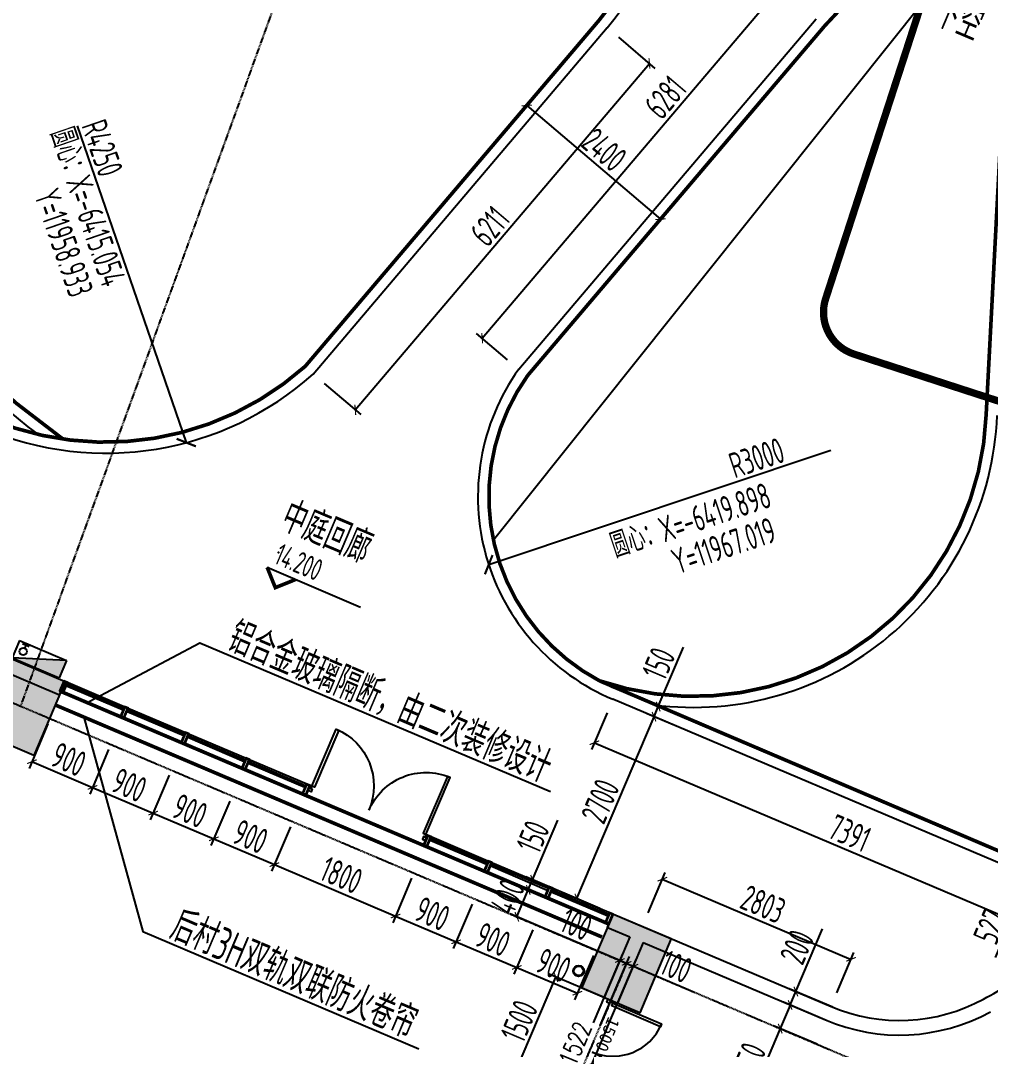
# Model space of a CAD drawing. Extents: x -3523 to 12007717, y -6694179 to 21431.
# Drawn here: x 11957767 to 11971026, y -6427453 to -6413391 of the extents above; entities that cross this region are included whole.
import ezdxf
from ezdxf.enums import TextEntityAlignment as Align
from ezdxf.xclip import XClip

# ---------------------------------------------------------------- set-up
doc = ezdxf.new("R2010")
doc.units = 0
doc.header["$LTSCALE"] = 10
doc.header["$MEASUREMENT"] = 0
doc.header["$XCLIPFRAME"] = 0
for name, pattern in [('A3-RG-axis-100$0$CENTER', [2, 1.25, -0.25, 0.25, -0.25]), ('A3-RI-4F$0$DASH', [0.35, 0.25, -0.1]), ('A3-RI-4F$0$DASHED2', [0.375, 0.25, -0.125]), ('A3-SYMB-4F-100$0$$AUDIT_BAD_LTYPE2', [0]), ('DASHED2', [0.375, 0.25, -0.125])]:
    doc.linetypes.add(name, pattern=pattern)
for name, color, linetype in [('A-CLOD', 200, 'Continuous'), ('A3-RB-4F-100$0$A-DIMS-100', 1, 'Continuous'), ('A3-RG-axis-100$0$A-GRID', 1, 'A3-RG-axis-100$0$CENTER'), ('A3-RI-4F$0$A-DETAILS', 11, 'Continuous'), ('A3-RI-4F$0$A-DOOR', 32, 'Continuous'), ('A3-RI-4F$0$A-DOOR-ROLL', 2, 'A3-RI-4F$0$DASHED2'), ('A3-RI-4F$0$A-FLOR', 2, 'Continuous'), ('A3-RI-4F$0$A-FLOR-CURT', 55, 'Continuous'), ('A3-RI-4F$0$A-GLAZ', 140, 'Continuous'), ('A3-RI-4F$0$A-STRS-HRAL', 80, 'Continuous'), ('A3-RI-4F$0$A-SYMB-VOID', 35, 'Continuous'), ('A3-RI-4F$0$A-WALL', 7, 'Continuous'), ('A3-RM-4F$0$$AUDIT_BAD_LAYER1', 7, 'Continuous'), ('A3-RM-4F$0$0P-1', 191, 'Continuous'), ('A3-RM-4F$0$0P-FE-FH-V', 141, 'Continuous'), ('A3-RM-4F$0$0P-FE-HY', 141, 'Continuous'), ('A3-RS-1F$0$A-HATH-GRAY', 8, 'Continuous'), ('A3-RS-1F$0$A-WALL', 7, 'Continuous'), ('A3-SYMB-4F-100$0$$AUDIT_BAD_LAYER1', 7, 'Continuous'), ('A3-SYMB-4F-100$0$A-SYMB', 4, 'Continuous'), ('A3-SYMB-4F-100$0$A-SYMB-AREA', 4, 'Continuous'), ('A3-SYMB-4F-100$0$A-SYMB-DOOR', 3, 'Continuous'), ('A3-SYMB-4F-100$0$A-SYMB-DOOR1', 3, 'Continuous'), ('A3-SYMB-4F-100$0$A-SYMB-DOOR2', 3, 'Continuous'), ('A3-SYMB-4F-100$0$A-SYMB-DOOR3', 3, 'Continuous'), ('A3-SYMB-4F-100$0$A-SYMB-NAME', 4, 'Continuous'), ('A3-SYMB-4F-100$0$A-SYMB-NAME-E', 4, 'Continuous')]:
    doc.layers.add(name, color=color, linetype=linetype)
doc.layers.add('A3-RI-4F$0$临时层', color=140, linetype='Continuous', plot=False)
doc.styles.add('A3-RB-4F-100$0$XD2008', font='xd-hzs.shx', dxfattribs={"width": 0.7, "bigfont": 'xd-hztxt.shx'})
doc.styles.add('A3-RI-4F$0$Standard', font='')
doc.styles.add('A3-SYMB-4F-100$0$ECADI', font='hzs.shx', dxfattribs={"width": 0.7, "bigfont": 'hztxt.shx'})
doc.styles.add('A3-SYMB-4F-100$0$ECADI-TXT', font='simplex.shx', dxfattribs={"bigfont": 'hztxt.shx'})
doc.styles.add('A3-SYMB-4F-100$0$XD2008', font='hzs.shx', dxfattribs={"width": 0.7, "bigfont": 'hztxt.shx'})
doc.styles.get('A3-RI-4F$0$Standard').set_extended_font_data('SimSun')
doc.dimstyles.new('A3-RB-4F-100$0$XD100$0', dxfattribs={"dimscale": 100, "dimtxt": 3.5, "dimasz": 1, "dimexe": 1, "dimexo": 2, "dimgap": 0.5, "dimtad": 1, "dimdec": 0, "dimdsep": 46, "dimtxsty": 'A3-RB-4F-100$0$XD2008', "dimblk1": 'A3-RB-4F-100$0$_ARCHTICK', "dimblk2": 'A3-RB-4F-100$0$_ARCHTICK', "dimsah": 1, "dimcen": 2.5, "dimclrt": 4, "dimaunit": 1, "dimadec": 0, "dimazin": 0, "dimtfac": 1, "dimtdec": 0, "dimtix": 1, "dimtmove": 0, "dimatfit": 3, "dimfxl": 0, "dimtolj": 1, "dimtzin": 0, "dimarcsym": 0})

# ---------------------------------------------------------------- blocks, each defined once
blk = doc.blocks.new('A3-RI-4F$0$J-双扇门-1500')
for points in [[(25, 80), (25, 805), (65, 805), (65, 80)], [(1475, 80), (1475, 805), (1435, 805), (1435, 80)], [(0, 80), (25, 80), (25, 40), (45, 40), (45, 0), (0, 0)], [(1500, 80), (1475, 80), (1475, 40), (1455, 40), (1455, 0), (1500, 0)]]:
    blk.add_lwpolyline(points, close=True)
for centre, start, end in [((25, 80), 0, 90), ((1475, 80), 90, 180)]:
    blk.add_arc(centre, 725, start, end)
at = {"layer": 'Defpoints', "style": 'A3-RI-4F$0$Standard'}
blk.add_text('1500', height=175, rotation=360, dxfattribs=at).set_placement((210, 94))
blk = doc.blocks.new('A3-RI-4F$0$BLM1740')
at = {"layer": 'A3-RI-4F$0$A-GLAZ'}
for points in [[(-1240, -123), (-910, 655), (-874, 640), (-1205, -138)], [(317, -784), (647, -6), (612, 9), (281, -769)], [(-1263, -114), (-1240, -123), (-1255, -159), (-1238, -166), (-1253, -202), (-1293, -185)], [(339, -794), (317, -784), (302, -820), (284, -812), (269, -848), (309, -865)]]:
    blk.add_lwpolyline(points, close=True, dxfattribs=at)
for centre, start, end in [((-1240, -123), 337, 67), ((317, -784), 67, 157)]:
    blk.add_arc(centre, 846, start, end, dxfattribs=at)
blk = doc.blocks.new('A3-RI-4F$0$GEDUAN900')
at = {"layer": 'A3-RI-4F$0$A-DETAILS'}
for points in [[(-442, 188), (-383, 326), (-328, 302), (-387, 164)], [(-429, 193), (-378, 313), (-341, 297), (-392, 177)], [(387, -164), (445, -26), (500, -49), (442, -188)], [(400, -159), (451, -39), (487, -55), (437, -174)]]:
    blk.add_lwpolyline(points, close=True, dxfattribs=at)
at = {"layer": 'A3-RI-4F$0$A-GLAZ'}
for p, q in [((473, -38), (-356, 314)), ((414, -176), (-414, 176)), ((426, -72), (-348, 256)), ((435, -49), (-338, 279))]:
    blk.add_line(p, q, dxfattribs=at)
blk = doc.blocks.new('A3-RI-4F')
at = {"layer": 'A3-RI-4F$0$A-DOOR-ROLL', "linetype": 'A3-RI-4F$0$DASH', "const_width": 50}
for points in [[(11958319, -6422561), (11965812, -6425741)], [(11958241, -6422745), (11965716, -6425917)]]:
    blk.add_lwpolyline(points, dxfattribs=at)
at = {"layer": 'A3-RI-4F$0$A-FLOR', "linetype": 'A3-RI-4F$0$DASH', "const_width": 50}
for points in [[(11968758, -6413466, -0.216553), (11974751, -6410646), (11975052, -6408978), (11976779, -6409540), (11976814, -6409345, -0.16088), (11978533, -6405953, 0.089363), (11981166, -6401870), (11983808, -6393739), (11978174, -6391908)], [(11972792, -6425445), (11965681, -6422415, -0.453186), (11964699, -6418243), (11968758, -6413466)]]:
    blk.add_lwpolyline(points, format="xyb", dxfattribs=at)
at = {"layer": 'A3-RI-4F$0$A-FLOR-CURT', "color": 10, "linetype": 'A3-RI-4F$0$DASH', "const_width": 50}
blk.add_lwpolyline([(11943829, -6407969, 0.598393), (11944179, -6413245), (11957331, -6418828, 0.289874), (11961658, -6418117), (11965672, -6413391, 0.520192), (11964533, -6408925), (11951691, -6404753, 0.227491), (11948257, -6405204)], format="xyb", close=True, dxfattribs=at)
at = {"layer": 'A3-RI-4F$0$A-FLOR-CURT', "color": 170, "linetype": 'A3-RI-4F$0$DASH', "const_width": 50}
for points in [[(11964533, -6408925, -0.000868), (11964490, -6408911), (11954959, -6405815, 0.63707), (11952486, -6408466), (11954985, -6414650, 0.159126), (11958348, -6419112)], [(11965681, -6422415, 0.501593), (11970967, -6418784), (11971341, -6411636, 0.022324), (11971343, -6411457, 0.022324)]]:
    blk.add_lwpolyline(points, format="xyb", dxfattribs=at)
at = {"layer": 'A3-RI-4F$0$A-GLAZ'}
blk.add_line((11958300, -6422607), (11958378, -6422423), dxfattribs=at)
at = {"layer": 'A3-RI-4F$0$A-STRS-HRAL'}
for p, q in [((11970967, -6418784), (11971351, -6411453)), ((11961658, -6418117), (11965672, -6413391)), ((11964577, -6418156), (11968644, -6413369)), ((11964692, -6418253), (11968758, -6413466)), ((11961766, -6418222), (11965787, -6413488)), ((11965889, -6422515), (11972792, -6425445)), ((11972668, -6425555), (11965864, -6422667))]:
    blk.add_line(p, q, dxfattribs=at)
for centre, radius, start, end in [((11963500, -6411546), 3000, 319.6537, 62.8155), ((11974855, -6418645), 8000, 90.7438, 139.6546), ((11963499, -6411731), 9150, 198.9235, 233.0811), ((11963499, -6411731), 9000, 198.9235, 235.0884), ((11958933, -6415054), 4100, 247, 311.6621), ((11958933, -6415054), 4250, 247, 311.8046), ((11967019, -6419898), 3000, 144.4883, 247.3522), ((11967019, -6419898), 2850, 144.4883, 247.3522), ((11966970, -6418628), 4000, 251.2126, 357.7647), ((11966970, -6418628), 4150, 262.4541, 357.7647)]:
    blk.add_arc(centre, radius, start, end, dxfattribs=at)
at = {"layer": 'A3-RI-4F$0$A-SYMB-VOID'}
blk.add_lwpolyline([(11964231, -6420490), (11970608, -6412500), (11974666, -6410647)], dxfattribs=at)
at = {"layer": 'A3-RI-4F$0$A-WALL'}
for p, q in [((11949302, -6418570), (11958378, -6422423)), ((11949223, -6418754), (11958300, -6422607)), ((11958300, -6422607), (11958378, -6422423)), ((11965793, -6425787), (11965871, -6425603)), ((11965793, -6425787), (11965871, -6425603)), ((11965871, -6425603), (11968847, -6426866)), ((11965793, -6425787), (11966096, -6425916)), ((11966096, -6425916), (11965745, -6426745)), ((11966280, -6425994), (11965929, -6426823)), ((11966280, -6425994), (11968769, -6427051)), ((11965745, -6426745), (11965929, -6426823))]:
    blk.add_line(p, q, dxfattribs=at)
for centre, radius, start, end in [((11966372, -6418374), 9550, 298.5105, 301.0706), ((11969785, -6424657), 2400, 247, 298.5105), ((11969785, -6424657), 2600, 247, 298.5105)]:
    blk.add_arc(centre, radius, start, end, dxfattribs=at)
at = {"layer": 'A3-RI-4F$0$临时层'}
blk.add_circle((11965396, -6426380), 75, dxfattribs=at)
blk.add_circle((11965396, -6426380), 75, dxfattribs=at)
at = {"layer": 'A3-RI-4F$0$A-DOOR', "rotation": 247.0000000043475}
blk.add_blockref('A3-RI-4F$0$J-双扇门-1500', (11965800, -6426768), dxfattribs=at)
at = {"layer": 'A3-RI-4F$0$A-GLAZ', "xscale": -1, "rotation": 313.9999952390744}
for name, p in [('A3-RI-4F$0$GEDUAN900', (11958743, -6422740)), ('A3-RI-4F$0$GEDUAN900', (11959571, -6423092)), ('A3-RI-4F$0$BLM1740', (11962535, -6423537)), ('A3-RI-4F$0$GEDUAN900', (11960400, -6423444)), ('A3-RI-4F$0$GEDUAN900', (11961228, -6423795)), ('A3-RI-4F$0$GEDUAN900', (11963713, -6424850)), ('A3-RI-4F$0$GEDUAN900', (11964542, -6425202)), ('A3-RI-4F$0$GEDUAN900', (11965370, -6425554))]:
    blk.add_blockref(name, p, dxfattribs=at)
blk = doc.blocks.new('A3-RG-axis-100')
at = {"layer": 'A3-RG-axis-100$0$A-GRID'}
for p, q in [((11907163.4, -6401280.8), (11992184.7, -6437370.3)), ((11964138.4, -6405169.6), (11957767.1, -6422760.8)), ((11966051.6, -6426277.4), (11939543.3, -6488727.1))]:
    blk.add_line(p, q, dxfattribs=at)
blk = doc.blocks.new('A3-SYMB-4F-100$0$ECADI-TAG-ROOM')
at = {"layer": 'A3-SYMB-4F-100$0$A-SYMB-AREA', "style": 'A3-SYMB-4F-100$0$ECADI', "width": 0.7}
blk.add_attdef('340M2', text='', height=2.5, dxfattribs=at).set_placement((7.17, -1.75), align=Align.MIDDLE_LEFT)
at = {"layer": 'A3-SYMB-4F-100$0$A-SYMB-NAME', "style": 'A3-SYMB-4F-100$0$ECADI', "width": 0.7}
blk.add_attdef('CHINESENAME', (-5.13, 0.09), '', height=4.5, dxfattribs=at)
at = {"layer": 'A3-SYMB-4F-100$0$A-SYMB-NAME-E', "style": 'A3-SYMB-4F-100$0$ECADI', "width": 0.7}
for tag, p in [('ENGLISHHIGH', (-5.13, 8.04)), ('ENGLISHLOW', (-5.13, 4.84))]:
    blk.add_attdef(tag, p, '', height=2.5, dxfattribs=at)
blk = doc.blocks.new('A3-SYMB-4F-100$0$ECADI-TAG-HGHT（国标）')
at = {"color": 1, "const_width": 0.5}
blk.add_lwpolyline([(-2.12, 2.12), (0, 0), (2.12, 2.12)], dxfattribs=at)
at = {"color": 1}
blk.add_point((-1.48, 4.6), dxfattribs=at)
at = {"layer": 'A3-SYMB-4F-100$0$$AUDIT_BAD_LAYER1', "color": 1, "linetype": 'A3-SYMB-4F-100$0$$AUDIT_BAD_LTYPE2'}
blk.add_line((-2.12, 2.12), (11.77, 2.12), dxfattribs=at)
at = {"style": 'A3-SYMB-4F-100$0$XD2008', "width": 0.7}
blk.add_attdef('FL', text='', height=3, dxfattribs=at).set_placement((-2.69, 2.97), align=Align.RIGHT)
for tag, p in [('F.F.L.', (2.28, 2.97)), ('T.O.S.', (2.28, -1.1))]:
    blk.add_attdef(tag, p, '', height=3, dxfattribs=at)
blk = doc.blocks.new('A3-SYMB-4F-100$0$ECADI-TAG-DOOR')
at = {"layer": 'A3-SYMB-4F-100$0$A-SYMB-DOOR', "style": 'A3-SYMB-4F-100$0$ECADI-TXT', "width": 0.7}
for tag, p in [('门窗主编号1', (-6.41, 7.26)), ('门窗主编号2', (2.08, 7.26))]:
    blk.add_attdef(tag, p, '', height=2.5, dxfattribs=at)
at = {"layer": 'A3-SYMB-4F-100$0$A-SYMB-DOOR', "style": 'A3-SYMB-4F-100$0$ECADI-TXT', "width": 0.7, "flags": 1}
for tag, p in [('洞口尺寸(宽X高)', (-6.42, 1.62)), ('备注', (-6.39, -1.21))]:
    blk.add_attdef(tag, p, '', height=2.5, dxfattribs=at)
at = {"layer": 'A3-SYMB-4F-100$0$A-SYMB-DOOR1', "style": 'A3-SYMB-4F-100$0$ECADI-TXT', "width": 0.7}
blk.add_attdef('门窗辅编号1', (-6.41, 4.41), '', height=2.5, dxfattribs=at)
at = {"layer": 'A3-SYMB-4F-100$0$A-SYMB-DOOR2', "style": 'A3-SYMB-4F-100$0$ECADI-TXT', "width": 0.7}
blk.add_attdef('门窗辅编号2', (-2.86, 4.41), '', height=2.5, dxfattribs=at)
at = {"layer": 'A3-SYMB-4F-100$0$A-SYMB-DOOR3', "style": 'A3-SYMB-4F-100$0$ECADI-TXT', "width": 0.7}
blk.add_attdef('门窗辅编号3', (2.32, 4.41), '', height=2.5, dxfattribs=at)
blk = doc.blocks.new('A3-SYMB-4F-100')
at = {"layer": 'A3-SYMB-4F-100$0$A-SYMB'}
for points in [[(11958706, -6422698), (11960219, -6421895), (11965011, -6423929)], [(11958630, -6422910), (11959437, -6425841), (11963211, -6427443)]]:
    blk.add_lwpolyline(points, dxfattribs=at)
ref = blk.add_blockref('A3-SYMB-4F-100$0$ECADI-TAG-ROOM', (11970693, -6413653), dxfattribs=dict(at, xscale=99.99999999989046, yscale=100.0000000001164, rotation=337))
ref.add_attrib('CHINESENAME', '下空', (11970224, -6413445), dxfattribs={"height": 450, "rotation": 337, "style": 'A3-SYMB-4F-100$0$ECADI', "width": 0.7})
ref = blk.add_blockref('A3-SYMB-4F-100$0$ECADI-TAG-ROOM', (11962838, -6421010), dxfattribs=dict(at, xscale=-99.9999999998905, yscale=100.0000000001164, rotation=336.9999999996269))
ref.add_attrib('CHINESENAME', '中庭回廊', (11961288, -6420343), dxfattribs={"height": 450, "rotation": 337, "style": 'A3-SYMB-4F-100$0$ECADI', "width": 0.7})
ref = blk.add_blockref('A3-SYMB-4F-100$0$ECADI-TAG-HGHT（国标）', (11961250, -6421142), dxfattribs=dict(at, xscale=100, yscale=100, rotation=337))
ref.add_attrib('F.F.L.', '14.200', (11961216, -6420805), dxfattribs={"layer": '0', "height": 300, "rotation": 337, "style": 'A3-SYMB-4F-100$0$XD2008', "width": 0.7})
ref = blk.add_blockref('A3-SYMB-4F-100$0$ECADI-TAG-ROOM', (11961027, -6422196), dxfattribs=dict(at, xscale=99.99999999989046, yscale=100.0000000001164, rotation=337))
ref.add_attrib('CHINESENAME', '铝合金玻璃隔断，由二次装修设计', (11960559, -6421988), dxfattribs={"height": 450, "rotation": 337, "style": 'A3-SYMB-4F-100$0$ECADI', "width": 0.7})
ref = blk.add_blockref('A3-SYMB-4F-100$0$ECADI-TAG-ROOM', (11960245, -6426142), dxfattribs=dict(at, xscale=99.99999999989046, yscale=100.0000000001164, rotation=337))
ref.add_attrib('CHINESENAME', '后村3H双轨双联防火卷帘', (11959777, -6425934), dxfattribs={"height": 450, "rotation": 337, "style": 'A3-SYMB-4F-100$0$ECADI', "width": 0.7})
at = {"layer": 'A3-SYMB-4F-100$0$A-SYMB-DOOR'}
ref = blk.add_blockref('A3-SYMB-4F-100$0$ECADI-TAG-DOOR', (11966070, -6427856, -333), dxfattribs=dict(at, xscale=99.99999999997293, yscale=100.0000000000001, zscale=100, rotation=67.54448746135905))
ref.add_attrib('门窗主编号1', 'M', dxfattribs={"height": 250, "rotation": 67.5445, "style": 'A3-SYMB-4F-100$0$ECADI-TXT', "width": 0.7}).set_placement((11965309, -6427791, -333), align=Align.RIGHT)
ref.add_attrib('门窗主编号2', '1522', (11965350, -6427701), dxfattribs={"height": 250, "rotation": 67.5445, "style": 'A3-SYMB-4F-100$0$ECADI-TXT', "width": 0.7})
blk = doc.blocks.new('*U3226')
at = {"layer": 'A3-RM-4F$0$$AUDIT_BAD_LAYER1', "extrusion": (0, 0, -1)}
blk.add_hatch(color=256, dxfattribs=at).paths.add_polyline_path([(-260, 700), (0, 0), (0, 700)])
for p, q in [((260, 700), (0, 700)), ((0, 0), (0, 700)), ((260, 700), (0, 0)), ((260, 0), (260, 700)), ((231, 156, 0), (231, 56, 0)), ((260, 0), (0, 0)), ((231, 106, 0), (191, 106, 0))]:
    blk.add_line(p, q, dxfattribs=at)
blk.add_circle((-141, 106, 0), 50, dxfattribs=at)
blk = doc.blocks.new('A3-RM-4F$0$DFA')
at = {"layer": 'A3-RM-4F$0$0P-FE-FH-V'}
for radius in [75, 65]:
    blk.add_circle((0, 0), radius, dxfattribs=at)
blk = doc.blocks.new('A3-RM-4F')
at = {"layer": 'A3-RM-4F$0$0P-1'}
blk.add_blockref('A3-RM-4F$0$DFA', (11965396, -6426380), dxfattribs=at)
at = {"layer": 'A3-RM-4F$0$0P-FE-HY', "xscale": -0.9999999999999886, "rotation": 246.9999999998606}
blk.add_blockref('*U3226', (11957650, -6422102), dxfattribs=at)
blk = doc.blocks.new('A3-RB-4F-100$0$_ARCHTICK')
at = {"color": 0, "linetype": 'ByBlock', "const_width": 0.15}
blk.add_lwpolyline([(-0.5, -0.5), (0.5, 0.5)], dxfattribs=at)
blk = doc.blocks.new('*D2800')
at = {"layer": 'A3-RB-4F-100$0$A-DIMS-100', "color": 0, "lineweight": -2}
for p, q in [((11964302, -6415004), (11964751, -6414476)), ((11964686, -6414552), (11966515, -6416106)), ((11966131, -6416558), (11966580, -6416030))]:
    blk.add_line(p, q, dxfattribs=at)
at = {"layer": 'Defpoints', "color": 0}
for p in [(11964173, -6415157), (11966515, -6416106), (11966002, -6416711)]:
    blk.add_point(p, dxfattribs=at)
at = {"layer": 'A3-RB-4F-100$0$A-DIMS-100', "color": 0, "lineweight": -2, "xscale": 100, "yscale": 100, "zscale": 100}
for p, rotation in [((11964686, -6414552), 139.6536543399026), ((11966515, -6416106), 319.6536543399026)]:
    blk.add_blockref('A3-RB-4F-100$0$_ARCHTICK', p, dxfattribs=dict(at, rotation=rotation))
at = {"layer": 'A3-RB-4F-100$0$A-DIMS-100', "color": 4, "insert": (11965747, -6415157), "char_height": 350, "attachment_point": 5, "rotation": 319.6537, "style": 'A3-RB-4F-100$0$XD2008'}
blk.add_mtext('\\A1;2400', dxfattribs=at)
blk = doc.blocks.new('*D3058')
at = {"layer": 'A3-RB-4F-100$0$A-DIMS-100', "color": 0, "lineweight": -2}
for p, q in [((11965793, -6427142), (11965540, -6427738)), ((11965579, -6427646), (11969722, -6429404)), ((11969936, -6428900), (11969683, -6429496))]:
    blk.add_line(p, q, dxfattribs=at)
at = {"layer": 'Defpoints', "color": 0}
for p in [(11965872, -6426958), (11970014, -6428716), (11969722, -6429404)]:
    blk.add_point(p, dxfattribs=at)
at = {"layer": 'A3-RB-4F-100$0$A-DIMS-100', "color": 0, "lineweight": -2, "xscale": 100, "yscale": 100, "zscale": 100}
for p, rotation in [((11965579, -6427646), 156.9999999998601), ((11969722, -6429404), 336.9999999998601)]:
    blk.add_blockref('A3-RB-4F-100$0$_ARCHTICK', p, dxfattribs=dict(at, rotation=rotation))
at = {"layer": 'A3-RB-4F-100$0$A-DIMS-100', "color": 4, "insert": (11967738, -6428318), "char_height": 350, "attachment_point": 5, "rotation": 337, "style": 'A3-RB-4F-100$0$XD2008'}
blk.add_mtext('\\A1;4500', dxfattribs=at)
blk = doc.blocks.new('*D3059')
at = {"layer": 'A3-RB-4F-100$0$A-DIMS-100', "color": 0, "lineweight": -2}
for p, q in [((11965691, -6427128), (11966091, -6426185)), ((11965783, -6427167), (11966183, -6426224)), ((11966052, -6426277), (11966144, -6426316)), ((11966144, -6426316), (11966957, -6426662))]:
    blk.add_line(p, q, dxfattribs=at)
at = {"layer": 'Defpoints', "color": 0}
for p in [(11966144, -6426316), (11965612, -6427312), (11965704, -6427351)]:
    blk.add_point(p, dxfattribs=at)
at = {"layer": 'A3-RB-4F-100$0$A-DIMS-100', "color": 0, "lineweight": -2, "xscale": 100, "yscale": 100, "zscale": 100}
for p, rotation in [((11966052, -6426277), 156.9999999996671), ((11966144, -6426316), 336.9999999996671)]:
    blk.add_blockref('A3-RB-4F-100$0$_ARCHTICK', p, dxfattribs=dict(at, rotation=rotation))
at = {"layer": 'A3-RB-4F-100$0$A-DIMS-100', "color": 4, "insert": (11966730, -6426321), "char_height": 350, "attachment_point": 5, "rotation": 337, "style": 'A3-RB-4F-100$0$XD2008'}
blk.add_mtext('\\A1;100', dxfattribs=at)
blk = doc.blocks.new('*D3060')
at = {"layer": 'A3-RB-4F-100$0$A-DIMS-100', "color": 0, "lineweight": -2}
for p, q in [((11965960, -6426238), (11964962, -6425815)), ((11965598, -6427089), (11965999, -6426146)), ((11965691, -6427128), (11966091, -6426185)), ((11966052, -6426277), (11965960, -6426238)), ((11966052, -6426277), (11966144, -6426316))]:
    blk.add_line(p, q, dxfattribs=at)
at = {"layer": 'Defpoints', "color": 0}
for p in [(11966052, -6426277), (11965520, -6427273), (11965612, -6427312)]:
    blk.add_point(p, dxfattribs=at)
at = {"layer": 'A3-RB-4F-100$0$A-DIMS-100', "color": 0, "lineweight": -2, "xscale": 100, "yscale": 100, "zscale": 100}
for p, rotation in [((11965960, -6426238), 337.0000000001122), ((11966052, -6426277), 157.0000000001122)]:
    blk.add_blockref('A3-RB-4F-100$0$_ARCHTICK', p, dxfattribs=dict(at, rotation=rotation))
at = {"layer": 'A3-RB-4F-100$0$A-DIMS-100', "color": 4, "insert": (11965365, -6425741), "char_height": 350, "attachment_point": 5, "rotation": 337, "style": 'A3-RB-4F-100$0$XD2008'}
blk.add_mtext('\\A1;100', dxfattribs=at)
blk = doc.blocks.new('*D3065')
at = {"layer": 'A3-RB-4F-100$0$A-DIMS-100', "color": 0, "lineweight": -2}
for p, q in [((11964498, -6427845), (11965084, -6426464)), ((11965745, -6426745), (11964992, -6426425)), ((11965159, -6428125), (11964406, -6427806))]:
    blk.add_line(p, q, dxfattribs=at)
at = {"layer": 'Defpoints', "color": 0}
for p in [(11965084, -6426464), (11965929, -6426823), (11965343, -6428204)]:
    blk.add_point(p, dxfattribs=at)
at = {"layer": 'A3-RB-4F-100$0$A-DIMS-100', "color": 0, "lineweight": -2, "xscale": 100, "yscale": 100, "zscale": 100}
for p, rotation in [((11965084, -6426464), 67.00000000094406), ((11964498, -6427845), 247.0000000009441)]:
    blk.add_blockref('A3-RB-4F-100$0$_ARCHTICK', p, dxfattribs=dict(at, rotation=rotation))
at = {"layer": 'A3-RB-4F-100$0$A-DIMS-100', "color": 4, "insert": (11964584, -6427067), "char_height": 350, "attachment_point": 5, "rotation": 67, "style": 'A3-RB-4F-100$0$XD2008'}
blk.add_mtext('\\A1;1500', dxfattribs=at)
blk = doc.blocks.new('*D3125')
at = {"layer": 'A3-RB-4F-100$0$A-DIMS-100', "color": 0, "lineweight": -2}
for p, q in [((11965939, -6413618), (11966440, -6414044)), ((11962343, -6418712), (11966364, -6413979)), ((11961918, -6418351), (11962420, -6418777))]:
    blk.add_line(p, q, dxfattribs=at)
at = {"layer": 'Defpoints', "color": 0}
for p in [(11965787, -6413488), (11966364, -6413979), (11961766, -6418222)]:
    blk.add_point(p, dxfattribs=at)
at = {"layer": 'A3-RB-4F-100$0$A-DIMS-100', "color": 0, "lineweight": -2, "xscale": 100, "yscale": 100, "zscale": 100}
for p, rotation in [((11966364, -6413979), 49.6536543399135), ((11962343, -6418712), 229.6536543399135)]:
    blk.add_blockref('A3-RB-4F-100$0$_ARCHTICK', p, dxfattribs=dict(at, rotation=rotation))
at = {"layer": 'A3-RB-4F-100$0$A-DIMS-100', "color": 4, "insert": (11964182, -6416200), "char_height": 350, "attachment_point": 5, "rotation": 49.6537, "style": 'A3-RB-4F-100$0$XD2008'}
blk.add_mtext('\\A1;6211', dxfattribs=at)
blk = doc.blocks.new('*D3128')
at = {"layer": 'A3-RB-4F-100$0$A-DIMS-100', "color": 0, "lineweight": -2}
for p, q in [((11968491, -6413239), (11968068, -6412880)), ((11964078, -6417732), (11968145, -6412945)), ((11964425, -6418026), (11964002, -6417667))]:
    blk.add_line(p, q, dxfattribs=at)
at = {"layer": 'Defpoints', "color": 0}
for p in [(11968145, -6412945), (11968644, -6413369), (11964577, -6418156)]:
    blk.add_point(p, dxfattribs=at)
at = {"layer": 'A3-RB-4F-100$0$A-DIMS-100', "color": 0, "lineweight": -2, "xscale": 100, "yscale": 100, "zscale": 100}
for p, rotation in [((11968145, -6412945), 49.65365433990279), ((11964078, -6417732), 229.6536543399028)]:
    blk.add_blockref('A3-RB-4F-100$0$_ARCHTICK', p, dxfattribs=dict(at, rotation=rotation))
at = {"layer": 'A3-RB-4F-100$0$A-DIMS-100', "color": 4, "insert": (11966580, -6414439), "char_height": 350, "attachment_point": 5, "rotation": 49.6537, "style": 'A3-RB-4F-100$0$XD2008'}
blk.add_mtext('\\A1;6281', dxfattribs=at)
blk = doc.blocks.new('*D3129')
at = {"layer": 'A3-RB-4F-100$0$A-DIMS-100', "color": 0, "lineweight": -2}
for p, q in [((11965786, -6422851), (11965573, -6423353)), ((11965612, -6423261), (11972416, -6426149)), ((11972590, -6425739), (11972377, -6426241))]:
    blk.add_line(p, q, dxfattribs=at)
at = {"layer": 'Defpoints', "color": 0}
for p in [(11965864, -6422667), (11972668, -6425555), (11972416, -6426149)]:
    blk.add_point(p, dxfattribs=at)
at = {"layer": 'A3-RB-4F-100$0$A-DIMS-100', "color": 0, "lineweight": -2, "xscale": 100, "yscale": 100, "zscale": 100}
for p, rotation in [((11965612, -6423261), 156.9999955519021), ((11972416, -6426149), 336.9999955519021)]:
    blk.add_blockref('A3-RB-4F-100$0$_ARCHTICK', p, dxfattribs=dict(at, rotation=rotation))
at = {"layer": 'A3-RB-4F-100$0$A-DIMS-100', "color": 4, "insert": (11969102, -6424498), "char_height": 350, "attachment_point": 5, "rotation": 337, "style": 'A3-RB-4F-100$0$XD2008'}
blk.add_mtext('\\A1;7391', dxfattribs=at)
blk = doc.blocks.new('*D3134')
at = {"layer": 'A3-RB-4F-100$0$A-DIMS-100', "color": 0, "lineweight": -2}
for p, q in [((11964552, -6425641), (11964708, -6425273)), ((11965628, -6425663), (11964616, -6425234)), ((11965472, -6426031), (11964460, -6425602))]:
    blk.add_line(p, q, dxfattribs=at)
at = {"layer": 'Defpoints', "color": 0}
for p in [(11964708, -6425273), (11965812, -6425741), (11965656, -6426109)]:
    blk.add_point(p, dxfattribs=at)
at = {"layer": 'A3-RB-4F-100$0$A-DIMS-100', "color": 0, "lineweight": -2, "xscale": 100, "yscale": 100, "zscale": 100}
for p, rotation in [((11964708, -6425273), 67.00000035411789), ((11964552, -6425641), 247.0000003541179)]:
    blk.add_blockref('A3-RB-4F-100$0$_ARCHTICK', p, dxfattribs=dict(at, rotation=rotation))
at = {"layer": 'A3-RB-4F-100$0$A-DIMS-100', "color": 4, "insert": (11964423, -6425369), "char_height": 350, "attachment_point": 5, "rotation": 67, "style": 'A3-RB-4F-100$0$XD2008'}
blk.add_mtext('\\A1;400', dxfattribs=at)
blk = doc.blocks.new('*D3135')
at = {"layer": 'A3-RB-4F-100$0$A-DIMS-100', "color": 0, "lineweight": -2}
for p, q in [((11964767, -6425135), (11965112, -6424321)), ((11965687, -6425525), (11964675, -6425095)), ((11964708, -6425273), (11964767, -6425135)), ((11965628, -6425663), (11964616, -6425234))]:
    blk.add_line(p, q, dxfattribs=at)
at = {"layer": 'Defpoints', "color": 0}
for p in [(11964767, -6425135), (11965871, -6425603), (11965812, -6425741)]:
    blk.add_point(p, dxfattribs=at)
at = {"layer": 'A3-RB-4F-100$0$A-DIMS-100', "color": 0, "lineweight": -2, "xscale": 100, "yscale": 100, "zscale": 100}
for p, rotation in [((11964767, -6425135), 67.00000035378056), ((11964708, -6425273), 247.0000003537806)]:
    blk.add_blockref('A3-RB-4F-100$0$_ARCHTICK', p, dxfattribs=dict(at, rotation=rotation))
at = {"layer": 'A3-RB-4F-100$0$A-DIMS-100', "color": 4, "insert": (11964771, -6424548), "char_height": 350, "attachment_point": 5, "rotation": 67, "style": 'A3-RB-4F-100$0$XD2008'}
blk.add_mtext('\\A1;150', dxfattribs=at)
blk = doc.blocks.new('*D3136')
at = {"layer": 'A3-RB-4F-100$0$A-DIMS-100', "color": 0, "lineweight": -2}
for p, q in [((11966742, -6423040), (11966335, -6422867)), ((11965372, -6425391), (11966427, -6422906)), ((11965687, -6425525), (11965280, -6425352))]:
    blk.add_line(p, q, dxfattribs=at)
at = {"layer": 'Defpoints', "color": 0}
for p in [(11966427, -6422906), (11966926, -6423118), (11965871, -6425603)]:
    blk.add_point(p, dxfattribs=at)
at = {"layer": 'A3-RB-4F-100$0$A-DIMS-100', "color": 0, "lineweight": -2, "xscale": 100, "yscale": 100, "zscale": 100}
for p, rotation in [((11966427, -6422906), 67.00000035412859), ((11965372, -6425391), 247.0000003541286)]:
    blk.add_blockref('A3-RB-4F-100$0$_ARCHTICK', p, dxfattribs=dict(at, rotation=rotation))
at = {"layer": 'A3-RB-4F-100$0$A-DIMS-100', "color": 4, "insert": (11965692, -6424061), "char_height": 350, "attachment_point": 5, "rotation": 67, "style": 'A3-RB-4F-100$0$XD2008'}
blk.add_mtext('\\A1;2700', dxfattribs=at)
blk = doc.blocks.new('*D3137')
at = {"layer": 'A3-RB-4F-100$0$A-DIMS-100', "color": 0, "lineweight": -2}
for p, q in [((11966485, -6422768), (11966831, -6421955)), ((11966800, -6422902), (11966393, -6422729)), ((11966742, -6423040), (11966335, -6422867)), ((11966427, -6422906), (11966485, -6422768))]:
    blk.add_line(p, q, dxfattribs=at)
at = {"layer": 'Defpoints', "color": 0}
for p in [(11966485, -6422768), (11966984, -6422980), (11966926, -6423118)]:
    blk.add_point(p, dxfattribs=at)
at = {"layer": 'A3-RB-4F-100$0$A-DIMS-100', "color": 0, "lineweight": -2, "xscale": 100, "yscale": 100, "zscale": 100}
for p, rotation in [((11966485, -6422768), 67.0000003541512), ((11966427, -6422906), 247.0000003541512)]:
    blk.add_blockref('A3-RB-4F-100$0$_ARCHTICK', p, dxfattribs=dict(at, rotation=rotation))
at = {"layer": 'A3-RB-4F-100$0$A-DIMS-100', "color": 4, "insert": (11966490, -6422181), "char_height": 350, "attachment_point": 5, "rotation": 67, "style": 'A3-RB-4F-100$0$XD2008'}
blk.add_mtext('\\A1;150', dxfattribs=at)
blk = doc.blocks.new('*D3138')
at = {"layer": 'A3-RB-4F-100$0$A-DIMS-100', "color": 0, "lineweight": -2}
for p, q in [((11958142, -6423004), (11957884, -6423612)), ((11958970, -6423356), (11958712, -6423964)), ((11957923, -6423520), (11958751, -6423872))]:
    blk.add_line(p, q, dxfattribs=at)
at = {"layer": 'Defpoints', "color": 0}
for p in [(11958220, -6422820), (11959048, -6423172), (11958751, -6423872)]:
    blk.add_point(p, dxfattribs=at)
at = {"layer": 'A3-RB-4F-100$0$A-DIMS-100', "color": 0, "lineweight": -2, "xscale": 100, "yscale": 100, "zscale": 100}
for p, rotation in [((11957923, -6423520), 156.9999954659767), ((11958751, -6423872), 336.9999954659767)]:
    blk.add_blockref('A3-RB-4F-100$0$_ARCHTICK', p, dxfattribs=dict(at, rotation=rotation))
at = {"layer": 'A3-RB-4F-100$0$A-DIMS-100', "color": 4, "insert": (11958425, -6423489), "char_height": 350, "attachment_point": 5, "rotation": 337, "style": 'A3-RB-4F-100$0$XD2008'}
blk.add_mtext('\\A1;900', dxfattribs=at)
blk = doc.blocks.new('*D3139')
at = {"layer": 'A3-RB-4F-100$0$A-DIMS-100', "color": 0, "lineweight": -2}
for p, q in [((11958970, -6423356), (11958712, -6423964)), ((11959799, -6423707), (11959541, -6424315)), ((11958751, -6423872), (11959580, -6424223))]:
    blk.add_line(p, q, dxfattribs=at)
at = {"layer": 'Defpoints', "color": 0}
for p in [(11959048, -6423172), (11959877, -6423523), (11959580, -6424223)]:
    blk.add_point(p, dxfattribs=at)
at = {"layer": 'A3-RB-4F-100$0$A-DIMS-100', "color": 0, "lineweight": -2, "xscale": 100, "yscale": 100, "zscale": 100}
for p, rotation in [((11958751, -6423872), 156.9999954659767), ((11959580, -6424223), 336.9999954659767)]:
    blk.add_blockref('A3-RB-4F-100$0$_ARCHTICK', p, dxfattribs=dict(at, rotation=rotation))
at = {"layer": 'A3-RB-4F-100$0$A-DIMS-100', "color": 4, "insert": (11959253, -6423840), "char_height": 350, "attachment_point": 5, "rotation": 337, "style": 'A3-RB-4F-100$0$XD2008'}
blk.add_mtext('\\A1;900', dxfattribs=at)
blk = doc.blocks.new('*D3140')
at = {"layer": 'A3-RB-4F-100$0$A-DIMS-100', "color": 0, "lineweight": -2}
for p, q in [((11959799, -6423707), (11959541, -6424315)), ((11960627, -6424059), (11960369, -6424667)), ((11959580, -6424223), (11960408, -6424575))]:
    blk.add_line(p, q, dxfattribs=at)
at = {"layer": 'Defpoints', "color": 0}
for p in [(11959877, -6423523), (11960705, -6423875), (11960408, -6424575)]:
    blk.add_point(p, dxfattribs=at)
at = {"layer": 'A3-RB-4F-100$0$A-DIMS-100', "color": 0, "lineweight": -2, "xscale": 100, "yscale": 100, "zscale": 100}
for p, rotation in [((11959580, -6424223), 156.9999954659438), ((11960408, -6424575), 336.9999954659438)]:
    blk.add_blockref('A3-RB-4F-100$0$_ARCHTICK', p, dxfattribs=dict(at, rotation=rotation))
at = {"layer": 'A3-RB-4F-100$0$A-DIMS-100', "color": 4, "insert": (11960082, -6424192), "char_height": 350, "attachment_point": 5, "rotation": 337, "style": 'A3-RB-4F-100$0$XD2008'}
blk.add_mtext('\\A1;900', dxfattribs=at)
blk = doc.blocks.new('*D3141')
at = {"layer": 'A3-RB-4F-100$0$A-DIMS-100', "color": 0, "lineweight": -2}
for p, q in [((11960627, -6424059), (11960369, -6424667)), ((11961456, -6424411), (11961198, -6425019)), ((11960408, -6424575), (11961237, -6424927))]:
    blk.add_line(p, q, dxfattribs=at)
at = {"layer": 'Defpoints', "color": 0}
for p in [(11960705, -6423875), (11961534, -6424227), (11961237, -6424927)]:
    blk.add_point(p, dxfattribs=at)
at = {"layer": 'A3-RB-4F-100$0$A-DIMS-100', "color": 0, "lineweight": -2, "xscale": 100, "yscale": 100, "zscale": 100}
for p, rotation in [((11960408, -6424575), 156.9999954660231), ((11961237, -6424927), 336.9999954660231)]:
    blk.add_blockref('A3-RB-4F-100$0$_ARCHTICK', p, dxfattribs=dict(at, rotation=rotation))
at = {"layer": 'A3-RB-4F-100$0$A-DIMS-100', "color": 4, "insert": (11960910, -6424544), "char_height": 350, "attachment_point": 5, "rotation": 337, "style": 'A3-RB-4F-100$0$XD2008'}
blk.add_mtext('\\A1;900', dxfattribs=at)
blk = doc.blocks.new('*D3142')
at = {"layer": 'A3-RB-4F-100$0$A-DIMS-100', "color": 0, "lineweight": -2}
for p, q in [((11961456, -6424411), (11961198, -6425019)), ((11961237, -6424927), (11962894, -6425630)), ((11963113, -6425114), (11962854, -6425722))]:
    blk.add_line(p, q, dxfattribs=at)
at = {"layer": 'Defpoints', "color": 0}
for p in [(11961534, -6424227), (11963191, -6424930), (11962894, -6425630)]:
    blk.add_point(p, dxfattribs=at)
at = {"layer": 'A3-RB-4F-100$0$A-DIMS-100', "color": 0, "lineweight": -2, "xscale": 100, "yscale": 100, "zscale": 100}
for p, rotation in [((11961237, -6424927), 156.9999954659618), ((11962894, -6425630), 336.9999954659618)]:
    blk.add_blockref('A3-RB-4F-100$0$_ARCHTICK', p, dxfattribs=dict(at, rotation=rotation))
at = {"layer": 'A3-RB-4F-100$0$A-DIMS-100', "color": 4, "insert": (11962153, -6425071), "char_height": 350, "attachment_point": 5, "rotation": 337, "style": 'A3-RB-4F-100$0$XD2008'}
blk.add_mtext('\\A1;1800', dxfattribs=at)
blk = doc.blocks.new('*D3143')
at = {"layer": 'A3-RB-4F-100$0$A-DIMS-100', "color": 0, "lineweight": -2}
for p, q in [((11963113, -6425114), (11962854, -6425722)), ((11963941, -6425466), (11963683, -6426074)), ((11962894, -6425630), (11963722, -6425982))]:
    blk.add_line(p, q, dxfattribs=at)
at = {"layer": 'Defpoints', "color": 0}
for p in [(11963191, -6424930), (11964019, -6425282), (11963722, -6425982)]:
    blk.add_point(p, dxfattribs=at)
at = {"layer": 'A3-RB-4F-100$0$A-DIMS-100', "color": 0, "lineweight": -2, "xscale": 100, "yscale": 100, "zscale": 100}
for p, rotation in [((11962894, -6425630), 156.9999954659685), ((11963722, -6425982), 336.9999954659684)]:
    blk.add_blockref('A3-RB-4F-100$0$_ARCHTICK', p, dxfattribs=dict(at, rotation=rotation))
at = {"layer": 'A3-RB-4F-100$0$A-DIMS-100', "color": 4, "insert": (11963396, -6425599), "char_height": 350, "attachment_point": 5, "rotation": 337, "style": 'A3-RB-4F-100$0$XD2008'}
blk.add_mtext('\\A1;900', dxfattribs=at)
blk = doc.blocks.new('*D3144')
at = {"layer": 'A3-RB-4F-100$0$A-DIMS-100', "color": 0, "lineweight": -2}
for p, q in [((11963941, -6425466), (11963683, -6426074)), ((11964769, -6425817), (11964511, -6426425)), ((11963722, -6425982), (11964550, -6426333))]:
    blk.add_line(p, q, dxfattribs=at)
at = {"layer": 'Defpoints', "color": 0}
for p in [(11964019, -6425282), (11964848, -6425633), (11964550, -6426333)]:
    blk.add_point(p, dxfattribs=at)
at = {"layer": 'A3-RB-4F-100$0$A-DIMS-100', "color": 0, "lineweight": -2, "xscale": 100, "yscale": 100, "zscale": 100}
for p, rotation in [((11963722, -6425982), 156.999995465985), ((11964550, -6426333), 336.999995465985)]:
    blk.add_blockref('A3-RB-4F-100$0$_ARCHTICK', p, dxfattribs=dict(at, rotation=rotation))
at = {"layer": 'A3-RB-4F-100$0$A-DIMS-100', "color": 4, "insert": (11964224, -6425950), "char_height": 350, "attachment_point": 5, "rotation": 337, "style": 'A3-RB-4F-100$0$XD2008'}
blk.add_mtext('\\A1;900', dxfattribs=at)
blk = doc.blocks.new('*D3145')
at = {"layer": 'A3-RB-4F-100$0$A-DIMS-100', "color": 0, "lineweight": -2}
for p, q in [((11964769, -6425817), (11964511, -6426425)), ((11965598, -6426169), (11965340, -6426777)), ((11964550, -6426333), (11965379, -6426685))]:
    blk.add_line(p, q, dxfattribs=at)
at = {"layer": 'Defpoints', "color": 0}
for p in [(11964848, -6425633), (11965676, -6425985), (11965379, -6426685)]:
    blk.add_point(p, dxfattribs=at)
at = {"layer": 'A3-RB-4F-100$0$A-DIMS-100', "color": 0, "lineweight": -2, "xscale": 100, "yscale": 100, "zscale": 100}
for p, rotation in [((11964550, -6426333), 156.999995465952), ((11965379, -6426685), 336.999995465952)]:
    blk.add_blockref('A3-RB-4F-100$0$_ARCHTICK', p, dxfattribs=dict(at, rotation=rotation))
at = {"layer": 'A3-RB-4F-100$0$A-DIMS-100', "color": 4, "insert": (11965053, -6426302), "char_height": 350, "attachment_point": 5, "rotation": 337, "style": 'A3-RB-4F-100$0$XD2008'}
blk.add_mtext('\\A1;900', dxfattribs=at)
blk = doc.blocks.new('*D2550')
at = {"layer": 'A3-RB-4F-100$0$A-DIMS-100', "color": 0, "lineweight": -2}
for p, q in [((11966345, -6425587), (11966579, -6425035)), ((11966540, -6425127), (11969120, -6426222)), ((11968925, -6426682), (11969159, -6426130))]:
    blk.add_line(p, q, dxfattribs=at)
at = {"layer": 'Defpoints', "color": 0}
for p in [(11966267, -6425771), (11969120, -6426222), (11968847, -6426866)]:
    blk.add_point(p, dxfattribs=at)
at = {"layer": 'A3-RB-4F-100$0$A-DIMS-100', "color": 0, "lineweight": -2, "xscale": 100, "yscale": 100, "zscale": 100}
for p, rotation in [((11966540, -6425127), 156.9999823707284), ((11969120, -6426222), 336.9999823707284)]:
    blk.add_blockref('A3-RB-4F-100$0$_ARCHTICK', p, dxfattribs=dict(at, rotation=rotation))
at = {"layer": 'A3-RB-4F-100$0$A-DIMS-100', "color": 4, "insert": (11967918, -6425468), "char_height": 350, "attachment_point": 5, "rotation": 337, "style": 'A3-RB-4F-100$0$XD2008'}
blk.add_mtext('\\A1;2803', dxfattribs=at)
blk = doc.blocks.new('*D2554')
at = {"layer": 'A3-RB-4F-100$0$A-DIMS-100', "color": 0, "lineweight": -2}
for p, q in [((11968794, -6427061), (11968196, -6426808)), ((11968288, -6426847), (11968152, -6427169)), ((11968152, -6427169), (11967788, -6428025)), ((11968657, -6427383), (11968059, -6427130))]:
    blk.add_line(p, q, dxfattribs=at)
at = {"layer": 'Defpoints', "color": 0}
for p in [(11968288, -6426847), (11968978, -6427139), (11968841, -6427462)]:
    blk.add_point(p, dxfattribs=at)
at = {"layer": 'A3-RB-4F-100$0$A-DIMS-100', "color": 0, "lineweight": -2, "xscale": 100, "yscale": 100, "zscale": 100}
for p, rotation in [((11968288, -6426847), 66.99999999981802), ((11968152, -6427169), 246.999999999818)]:
    blk.add_blockref('A3-RB-4F-100$0$_ARCHTICK', p, dxfattribs=dict(at, rotation=rotation))
at = {"layer": 'A3-RB-4F-100$0$A-DIMS-100', "color": 4, "insert": (11967724, -6427601), "char_height": 350, "attachment_point": 5, "rotation": 67, "style": 'A3-RB-4F-100$0$XD2008'}
blk.add_mtext('\\A1;350', dxfattribs=at)
blk = doc.blocks.new('*D2555')
at = {"layer": 'A3-RB-4F-100$0$A-DIMS-100', "color": 0, "lineweight": -2}
for p, q in [((11968366, -6426662), (11968730, -6425806)), ((11968872, -6426877), (11968274, -6426623)), ((11968288, -6426847), (11968366, -6426662)), ((11968794, -6427061), (11968196, -6426808))]:
    blk.add_line(p, q, dxfattribs=at)
at = {"layer": 'Defpoints', "color": 0}
for p in [(11968366, -6426662), (11969056, -6426955), (11968978, -6427139)]:
    blk.add_point(p, dxfattribs=at)
at = {"layer": 'A3-RB-4F-100$0$A-DIMS-100', "color": 0, "lineweight": -2, "xscale": 100, "yscale": 100, "zscale": 100}
for p, rotation in [((11968366, -6426662), 66.99999999991972), ((11968288, -6426847), 246.9999999999197)]:
    blk.add_blockref('A3-RB-4F-100$0$_ARCHTICK', p, dxfattribs=dict(at, rotation=rotation))
at = {"layer": 'A3-RB-4F-100$0$A-DIMS-100', "color": 4, "insert": (11968380, -6426054), "char_height": 350, "attachment_point": 5, "rotation": 67, "style": 'A3-RB-4F-100$0$XD2008'}
blk.add_mtext('\\A1;200', dxfattribs=at)
blk = doc.blocks.new('*D2556')
at = {"layer": 'A3-RB-4F-100$0$A-DIMS-100', "color": 0, "lineweight": -2}
for p, q in [((11971661, -6424856), (11971455, -6425341)), ((11972661, -6425280), (11971569, -6424817)), ((11971455, -6425341), (11971092, -6426197)), ((11972455, -6425765), (11971363, -6425302))]:
    blk.add_line(p, q, dxfattribs=at)
at = {"layer": 'Defpoints', "color": 0}
for p in [(11971661, -6424856), (11972845, -6425359), (11972639, -6425843)]:
    blk.add_point(p, dxfattribs=at)
at = {"layer": 'A3-RB-4F-100$0$A-DIMS-100', "color": 0, "lineweight": -2, "xscale": 100, "yscale": 100, "zscale": 100}
for p, rotation in [((11971661, -6424856), 66.99999999973038), ((11971455, -6425341), 246.9999999997304)]:
    blk.add_blockref('A3-RB-4F-100$0$_ARCHTICK', p, dxfattribs=dict(at, rotation=rotation))
at = {"layer": 'A3-RB-4F-100$0$A-DIMS-100', "color": 4, "insert": (11971028, -6425773), "char_height": 350, "attachment_point": 5, "rotation": 67, "style": 'A3-RB-4F-100$0$XD2008'}
blk.add_mtext('\\A1;527', dxfattribs=at)
blk = doc.blocks.new('A3-RS-1F')
at = {"layer": 'A3-RS-1F$0$A-HATH-GRAY'}
for points in [[(11958378, -6422423), (11957586, -6422087), (11957156, -6423099), (11957948, -6423435)], [(11966662, -6425939), (11965871, -6425603), (11965441, -6426616), (11966233, -6426952)]]:
    blk.add_hatch(color=256, dxfattribs=at).paths.add_polyline_path(points)
at = {"layer": 'A3-RS-1F$0$A-WALL'}
for points in [[(11957586, -6422087), (11958378, -6422423), (11957948, -6423435), (11957156, -6423099)], [(11965871, -6425603), (11966662, -6425939), (11966233, -6426952), (11965441, -6426616)]]:
    blk.add_lwpolyline(points, close=True, dxfattribs=at)
blk = doc.blocks.new('A3-RB-4F-100')
at = {"layer": 'A3-RB-4F-100$0$A-DIMS-100'}
for p, q in [((11958542.2, -6414831.4), (11960032.2, -6419159)), ((11968846.2, -6419265.2), (11964166.9, -6420828.1))]:
    blk.add_line(p, q, dxfattribs=at)
at = {"layer": 'A3-RB-4F-100$0$A-DIMS-100', "zscale": 200}
for p, xscale, yscale, rotation in [((11960032.2, -6419159), 199.9999999999999, 200, 293.5947303049742), ((11964166.9, -6420828.1), 199.9999999999994, 199.9999999999994, 203.2825241414248)]:
    blk.add_blockref('A3-RB-4F-100$0$_ARCHTICK', p, dxfattribs=dict(at, xscale=xscale, yscale=yscale, rotation=rotation))
at = {"layer": 'A3-RB-4F-100$0$A-DIMS-100', "style": 'A3-RB-4F-100$0$XD2008', "width": 0.7}
for s, rotation, p in [('R4250', 288.99867, (11958593.9, -6414827.7)), ('圆心：X=-6415.054', 288.99867, (11958153.6, -6414929.6)), ('Y=11958.933', 288.99867, (11957946.1, -6415770.5)), ('R3000', 18.46897, (11967530.4, -6419652)), ('圆心：X=-6419.898', 18.46897, (11965905.8, -6420749.7)), ('Y=11967.019', 18.46897, (11966744.7, -6420965))]:
    blk.add_text(s, height=350, rotation=rotation, dxfattribs=at).set_placement(p)
at = {"layer": 'A3-RB-4F-100$0$A-DIMS-100'}
for base, p1, p2, angle, picture, middle in [((11968144.7, -6412945), (11964577.2, -6418155.8), (11968643.6, -6413368.8), 49.65365, '*D3128', (11966751.5, -6414585.1)), ((11966485.4, -6422767.9), (11966925.7, -6423117.8), (11966984.3, -6422979.7), 67, '*D3137', (11966697.1, -6422269.3)), ((11964766.8, -6425134.6), (11965812.1, -6425741.2), (11965870.7, -6425603.1), 67, '*D3135', (11964978.5, -6424636)), ((11964708.2, -6425272.6), (11965655.8, -6426109.4), (11965812.1, -6425741.2), 67, '*D3134', (11964630.1, -6425456.7)), ((11966051.6, -6426277.4), (11965520.3, -6427273.1), (11965612.4, -6427312.2), 337, '*D3060', (11965276.9, -6425948.6)), ((11966143.7, -6426316.5), (11965612.4, -6427312.2), (11965704.4, -6427351.3), 337, '*D3059', (11966642.3, -6426528.1))]:
    dim = blk.add_linear_dim(base=base, p1=p1, p2=p2, angle=angle, dimstyle='A3-RB-4F-100$0$XD100$0', override={"dimasz": 1, "dimadec": 3}, dxfattribs=at)
    dim.commit()
    dim.dimension.update_dxf_attribs({"geometry": picture, "text_midpoint": middle, "dimtype": 129})
for p1, p2, distance, picture, middle in [((11961765.9, -6418221.7), (11965786.7, -6413488.3), -757.8, '*D3125', (11964182.4, -6416199.9)), ((11964172.5, -6415156.8), (11966001.7, -6416710.6), 793.6, '*D2800', (11965746.5, -6415157.4)), ((11965864, -6422667.1), (11972667.8, -6425555.1), -645.1, '*D3129', (11969101.7, -6424497.8)), ((11958220, -6422819.9), (11959048.4, -6423171.6), -760.5, '*D3138', (11958425, -6423488.7)), ((11965870.7, -6425603.1), (11966925.7, -6423117.8), 541.9, '*D3136', (11965692.2, -6424060.8)), ((11959048.4, -6423171.6), (11959876.9, -6423523.2), -760.5, '*D3139', (11959253.4, -6423840.3)), ((11959876.9, -6423523.2), (11960705.3, -6423874.9), -760.5, '*D3140', (11960081.9, -6424192)), ((11960705.3, -6423874.9), (11961533.8, -6424226.6), -760.5, '*D3141', (11960910.4, -6424543.6)), ((11961533.8, -6424226.6), (11963190.7, -6424929.9), -760.5, '*D3142', (11962153, -6425071.1)), ((11963190.7, -6424929.9), (11964019.2, -6425281.5), -760.5, '*D3143', (11963395.7, -6425598.6)), ((11964019.2, -6425281.5), (11964847.6, -6425633.2), -760.5, '*D3144', (11964224.2, -6425950.3)), ((11964847.6, -6425633.2), (11965676.1, -6425984.8), -760.5, '*D3145', (11965052.6, -6426301.9)), ((11965342.7, -6428203.5), (11965928.8, -6426822.8), 917.5, '*D3065', (11964584, -6427066.7)), ((11965871.5, -6426957.6), (11970013.8, -6428715.9), -747.9, '*D3058', (11967738.4, -6428318.1))]:
    dim = blk.add_aligned_dim(p1=p1, p2=p2, distance=distance, dimstyle='A3-RB-4F-100$0$XD100$0', override={"dimasz": 1, "dimadec": 3}, dxfattribs=at)
    dim.commit()
    dim.dimension.update_dxf_attribs({"geometry": picture, "text_midpoint": middle})
for base, p1, p2, picture, middle in [((11971661.3, -6424856.3), (11972638.8, -6425843.5), (11972844.6, -6425358.6), '*D2556', (11971234.7, -6425861.3)), ((11968366.4, -6426662.5), (11968978.1, -6427139.4), (11969056.3, -6426955.3), '*D2555', (11968587.2, -6426142.4)), ((11968288.3, -6426846.6), (11968841.4, -6427461.6), (11968978.1, -6427139.4), '*D2554', (11967930.8, -6427688.9))]:
    dim = blk.add_linear_dim(base=base, p1=p1, p2=p2, angle=67, dimstyle='A3-RB-4F-100$0$XD100$0', dxfattribs=at)
    dim.commit()
    dim.dimension.update_dxf_attribs({"geometry": picture, "text_midpoint": middle, "dimtype": 129})
dim = blk.add_aligned_dim(p1=(11966266.5, -6425771.1), p2=(11968847, -6426866.5), distance=699.6, dimstyle='A3-RB-4F-100$0$XD100$0', dxfattribs=at)
dim.commit()
dim.dimension.update_dxf_attribs({"geometry": '*D2550', "text_midpoint": (11967918, -6425467.7)})

msp = doc.modelspace()

# ---------------------------------------------------------------- linework, layer by layer
at = {"layer": 'A-CLOD', "linetype": 'DASHED2', "const_width": 100}
msp.add_lwpolyline([(11972950, -6406278), (11980711, -6408800, -0.414214), (11981096, -6409556), (11977675, -6420086, -0.414214), (11976919, -6420471), (11969158, -6417949, -0.414214), (11968773, -6417193), (11972194, -6406663, -0.414214)], format="xyb", close=True, dxfattribs=at)

# ---------------------------------------------------------------- block references
for name in ['A3-RB-4F-100', 'A3-RI-4F', 'A3-RG-axis-100', 'A3-SYMB-4F-100', 'A3-RM-4F']:
    msp.add_blockref(name, (0, 0))
ref = msp.add_blockref('A3-RS-1F', (0, 0))
XClip(ref).set_block_clipping_path([(11871425.4322899505, -6415321.6611522771), (11906602.3863900397, -6425223.3304480491), (11927660.6718041506, -6433885.5894491719), (11979180.2172092292, -6452870.0973187089), (12006666.0703704003, -6383055.1873073513), (11899640.5729718395, -6357118.50795958), (11882000.8699817006, -6406957.6178313009)])

doc.saveas('drawing.dxf')
